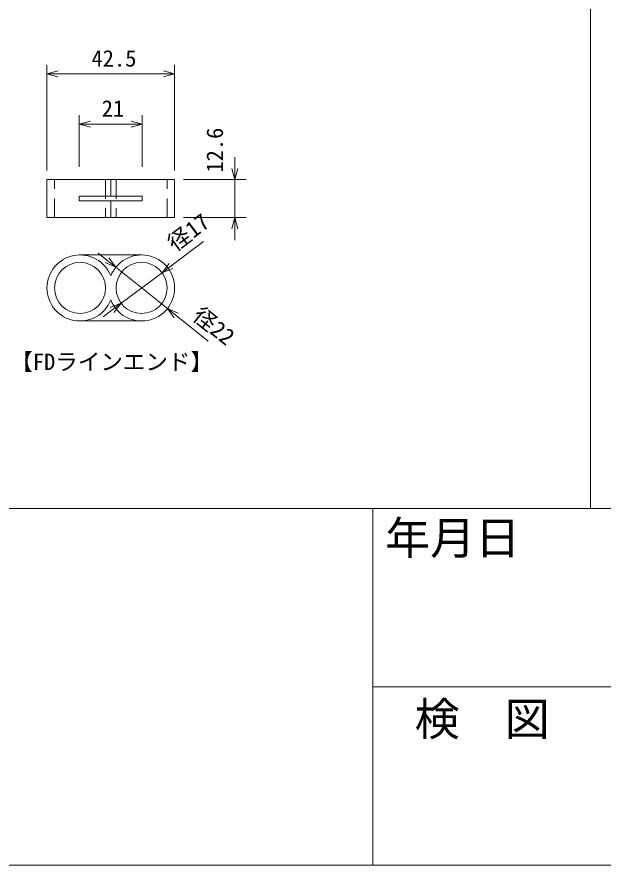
# Model space of a CAD drawing. Units: millimetres, scale not verified. Extents: x -79494 to 6471, y -2774 to 2774.
# Drawn here: x 1760 to 2541, y -2774 to -1644 of the extents above; entities that cross this region are included whole.
import ezdxf
from ezdxf.enums import TextEntityAlignment as Align

# ---------------------------------------------------------------- set-up
doc = ezdxf.new("R2010")
doc.units = ezdxf.units.MM
doc.header["$LTSCALE"] = 4
doc.linetypes.add('USER1', pattern=[9.525, 6.35, -3.175])
for name, color, linetype, lineweight in [('0-0_0', 7, 'Continuous', 20), ('0-1_WAKU', 7, 'Continuous', 18), ('0-3_moji', 7, 'Continuous', 18), ('0-5_sunpo', 7, 'Continuous', 18), ('0-6_buhin', 2, 'Continuous', 18), ('F-0', 7, 'Continuous', 18)]:
    doc.layers.add(name, color=color, linetype=linetype, lineweight=lineweight)
doc.styles.add('ＭＳ ゴシック', font='')
doc.styles.get('ＭＳ ゴシック').set_extended_font_data('MS Gothic')

msp = doc.modelspace()

# ---------------------------------------------------------------- linework, layer by layer
at = {"layer": '0-0_0'}
for p, q in [((2050.061, -1860.97), (2050.061, -1845.97)), ((2050.061, -1911.37), (2050.061, -1926.37)), ((1891.466, -1977.769), (1879.75, -1968.402)), ((1953.076, -1984.899), (1965.094, -1975.924)), ((1898.592, -2025.588), (1886.574, -2034.564)), ((1960.202, -2032.718), (1971.918, -2042.085))]:
    msp.add_line(p, q, dxfattribs=at)
for points in [[(2054.081, -1845.97), (2050.061, -1860.97), (2046.042, -1845.97)], [(2046.042, -1926.37), (2050.061, -1911.37), (2054.081, -1926.37)], [(1882.26, -1965.263), (1891.466, -1977.769), (1877.24, -1971.542)], [(1967.499, -1979.144), (1953.076, -1984.899), (1962.689, -1972.703)], [(1884.169, -2031.343), (1898.592, -2025.588), (1888.979, -2037.784)], [(1969.408, -2045.224), (1960.202, -2032.718), (1974.428, -2038.946)]]:
    msp.add_lwpolyline(points, dxfattribs=at)
at = {"layer": '0-1_WAKU'}
for p, q in [((2523.701, 2774), (2523.701, -2299)), ((2233.951, -2299), (2233.951, -2774)), ((2233.951, -2536.5), (5995.951, -2536.5))]:
    msp.add_line(p, q, dxfattribs=at)
for points in [[(-1423.549, -2774), (6470.951, -2774), (6470.951, 2774), (-1423.549, 2774)], [(-1423.549, -2774), (6470.951, -2774), (6470.951, -2299), (-1423.549, -2299)]]:
    msp.add_lwpolyline(points, close=True, dxfattribs=at)
at = {"layer": '0-5_sunpo'}
for p, q in [((1799.834, -1848.97), (1799.834, -1708.048)), ((1969.834, -1848.97), (1969.834, -1708.048)), ((1799.834, -1720.048), (1814.834, -1720.048)), ((1969.834, -1720.048), (1814.834, -1720.048)), ((1969.834, -1720.048), (1954.834, -1720.048)), ((1842.834, -1843.7), (1842.834, -1774.877)), ((1926.834, -1844.018), (1926.834, -1774.877)), ((1842.834, -1786.877), (1857.834, -1786.877)), ((1858.198, -1786.877), (1911.834, -1786.877)), ((1926.834, -1786.877), (1911.834, -1786.877)), ((2050.061, -1845.97), (2050.061, -1830.97)), ((1981.834, -1860.97), (2065.279, -1860.97)), ((2050.061, -1860.97), (2050.061, -1911.37)), ((1981.834, -1911.37), (2065.279, -1911.37)), ((2050.061, -1926.37), (2050.061, -1941.37)), ((2008.421, -1943.566), (1965.094, -1975.924)), ((1879.75, -1968.402), (1868.034, -1959.036)), ((1891.466, -1977.769), (1960.202, -2032.718)), ((1898.592, -2025.588), (1953.076, -1984.899)), ((1886.574, -2034.564), (1874.556, -2043.539)), ((2014.37, -2076.023), (1971.918, -2042.085))]:
    msp.add_line(p, q, dxfattribs=at)
for points in [[(1814.834, -1724.068), (1799.834, -1720.048), (1814.834, -1716.029)], [(1954.834, -1716.029), (1969.834, -1720.048), (1954.834, -1724.068)], [(1857.834, -1790.896), (1842.834, -1786.877), (1857.834, -1782.858)], [(1911.834, -1782.858), (1926.834, -1786.877), (1911.834, -1790.896)]]:
    msp.add_lwpolyline(points, dxfattribs=at)
at = {"layer": '0-6_buhin', "linetype": 'USER1'}
for p, q in [((1809.834, -1911.37), (1809.834, -1860.97)), ((1877.834, -1860.97), (1877.834, -1911.37)), ((1891.834, -1860.97), (1891.834, -1911.37)), ((1959.834, -1911.37), (1959.834, -1860.97))]:
    msp.add_line(p, q, dxfattribs=at)
at = {"layer": '0-6_buhin'}
for p, q in [((1884.834, -1860.97), (1884.834, -1883.17)), ((1884.834, -1889.17), (1884.834, -1911.37)), ((1842.834, -1961.255), (1926.834, -1961.255)), ((1842.834, -2049.232), (1925.828, -2049.244))]:
    msp.add_line(p, q, dxfattribs=at)
for points in [[(1799.834, -1911.37), (1799.834, -1860.97), (1969.834, -1860.97), (1969.834, -1911.37)], [(1926.834, -1883.17), (1926.834, -1889.17), (1842.834, -1889.17), (1842.834, -1883.17)]]:
    msp.add_lwpolyline(points, close=True, dxfattribs=at)
for centre in [(1843.834, -2005.244), (1925.834, -2005.244)]:
    msp.add_circle(centre, 34, dxfattribs=at)
for centre, start, end in [((1843.834, -2005.244), 21.27997, 338.72003), ((1925.834, -2005.244), 201.27997, 158.72003)]:
    msp.add_arc(centre, 44, start, end, dxfattribs=at)

# ---------------------------------------------------------------- texts
at = {"layer": '0-3_moji', "style": 'ＭＳ ゴシック'}
msp.add_text('【FDラインエンド】', height=21.99, dxfattribs=at).set_placement((1751.015, -2121.166), align=Align.BOTTOM_LEFT)
at = {"layer": '0-5_sunpo', "style": 'ＭＳ ゴシック'}
for s, p in [('42.5', (1859.149, -1716.944)), ('21', (1872.753, -1783.773))]:
    msp.add_text(s, height=21.99, dxfattribs=at).set_placement(p, align=Align.BOTTOM_LEFT)
for s, rotation, p in [('12.6', 90, (2040.894, -1851.57)), ('径17', 36.753, (1974.561, -1963.131)), ('径22', 321.36, (1987.708, -2050.867))]:
    msp.add_text(s, height=21.99, rotation=rotation, dxfattribs=at).set_placement(p, align=Align.BOTTOM_LEFT)
at = {"layer": 'F-0', "style": 'ＭＳ ゴシック'}
for s, p in [('年月日', (2250.292, -2373.358)), ('検\u3000図', (2289.581, -2614.638))]:
    msp.add_text(s, height=43.99, dxfattribs=at).set_placement(p, align=Align.BOTTOM_LEFT)

doc.saveas('drawing.dxf')
